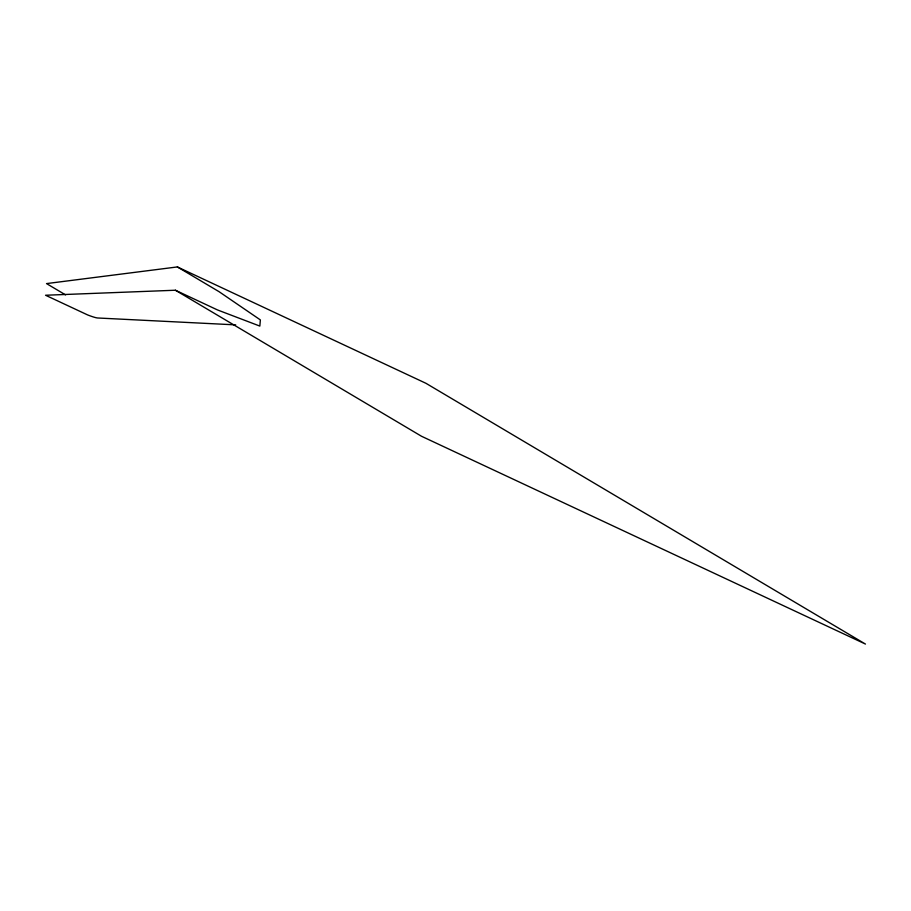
<?xml version="1.0" encoding="UTF-8"?>
<svg xmlns="http://www.w3.org/2000/svg" width="911" height="911" viewBox="0 0 911 911"><rect width="100%" height="100%" fill="white"/><g stroke="black" fill="none" stroke-linecap="round" stroke-linejoin="round"><path stroke-width="1.37" d="M235.687 324.874L97.876 317.996A162.226 7.926 28 0 1 87.627 314.933L45.55 295.244L175.402 290.233L421.52 436.267L865.45 644.066L425.961 383.303L177.36 266.934L46.529 283.594L65.569 294.891M175.402 290.233L217.478 309.934L259.84 326.081L260.364 319.909L219.004 291.645L177.36 266.934"/></g></svg>
